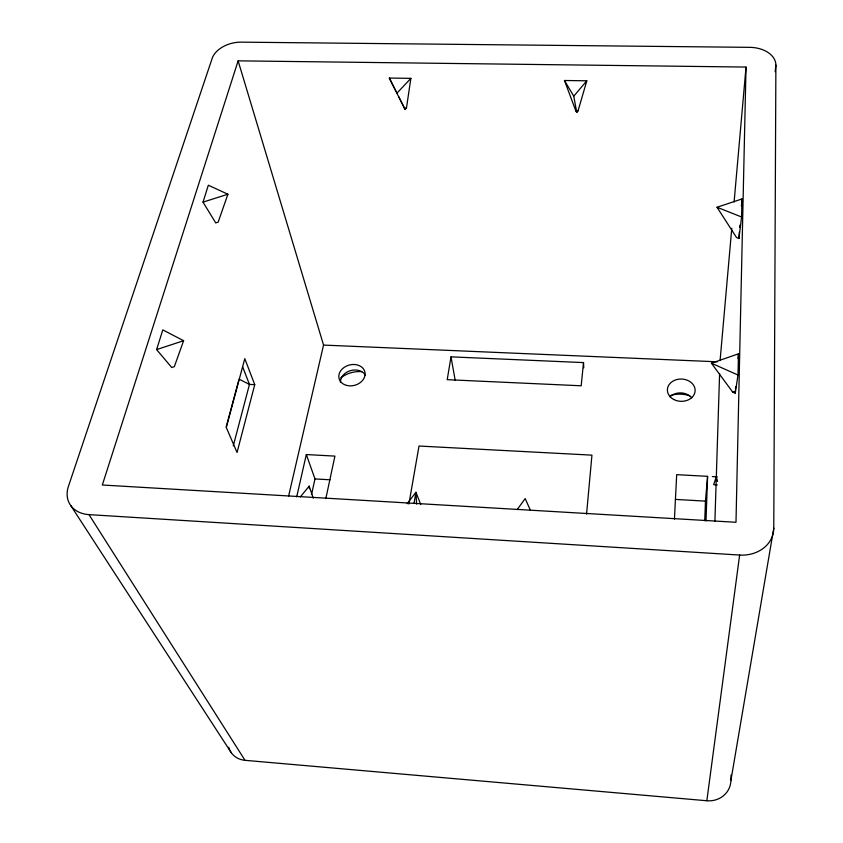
<?xml version="1.0" encoding="UTF-8"?>
<svg xmlns="http://www.w3.org/2000/svg" width="843" height="843" viewBox="0 0 843 843"><rect width="100%" height="100%" fill="white"/><g stroke="black" fill="none" stroke-linecap="round" stroke-linejoin="round"><path stroke-width="1.26" d="M773.769 528.182L775.887 65.132A26.354 17.661 0.3 0 0 749.817 47.345L241.077 42.15A24.679 16.038 -14 0 0 212.173 58.367L68.409 486.432A31.802 24.447 -27.6 0 0 88.979 514.62L244.997 760.312L706.834 800.755A23.688 22.013 26.8 0 0 730.944 780.27L773.769 528.182A33.562 28.409 9.1 0 1 739.638 555.052L88.979 514.62M738.004 375.019L738.479 353.818L711.418 363.217L732.662 392.048L735.254 393.207L738.004 375.019L711.418 363.217M741.577 216.978L741.988 198.948L717.035 207.262L736.54 237.547L738.932 238.506L741.577 216.978L717.035 207.262M746.023 67.061L735.992 522.281L102.33 485.01L238.126 60.844L746.023 67.061L734.095 202.035M730.944 780.27L731.06 775.012M735.254 393.207L735.296 391.12L732.662 392.048M738.932 238.506L739.343 232.088M714.896 521.511L719.595 373.755M705.991 520.995L707.593 476.337L676.687 474.662L674.442 519.13M704.748 520.668L705.465 501.121L707.593 476.337M739.711 227.431L739.901 225.092M741.418 206.156L741.988 198.948M735.496 388.834L735.686 386.547M738.078 358.57L738.479 353.818M720.08 360.604L731.777 228.242M586.559 514.072L591.944 455.146L419.013 446.031L408.887 504.051M583.514 362.585L581.196 385.788L447.211 379.677L451.005 356.863L583.514 362.585L583.756 367.822M775.16 71.655L775.887 65.132M706.834 800.755L739.638 555.052M406.463 108.009L410.868 78.357L389.318 78.062L405.093 109.485L406.463 108.009L404.355 107.967L398.802 96.913M414.018 503.492L415.947 492.28L420.741 504.525M325.83 498.603L334.913 456.105L306.325 454.556L296.694 496.875M311.604 494.219L314.987 478.929L306.325 454.556M288.591 496.148L323.554 345.082L238.126 60.844M254.744 384.661L237.052 452.491L226.282 427.454L244.797 358.665L254.744 384.661L249.454 384.419L239.075 379.139M233.258 445.926L249.454 384.419L242.584 366.694M226.187 427.001L238.727 380.393M578.024 110.928L586.812 80.802L564.462 80.496L575.832 110.886L576.749 112.435L578.024 110.928L575.832 110.886M156.608 349.592L162.815 329.887L183.605 340.709L174.353 366.631L171.73 367.506L156.608 349.592L183.605 340.709M203.015 202.13L208.337 185.218L227.905 194.227L218.158 222.152L215.734 222.931L203.015 202.13L227.905 194.227M517.528 509.109L525.189 498.571L530.458 510.415M407.106 503.703L415.947 492.28L416.632 504.061M300.329 496.906L309.181 486.126L313.259 498.192M576.749 112.435L573.756 96.176L586.812 80.802M396.684 93.436L410.868 78.357M323.554 345.082L717.34 361.805M712.356 476.601L717.351 476.864M717.267 484.883L713.663 484.683L716.318 476.811L717.541 481.458M314.987 478.929L330.171 479.793M675.422 499.414L705.465 501.121M70.738 505.526L231.33 752.799M564.462 80.496L573.756 96.176M389.318 78.062L395.978 91.307M404.355 107.967L405.093 109.485M451.005 356.863L455.199 380.393M309.181 486.126L309.455 488.74M244.997 760.312A22.74 19.853 -37.4 0 1 228.695 747.246M669.964 396.8A13.688 11.075 2.3 0 1 691.787 397.801M670.491 395.515A25.385 20.643 2.5 0 1 689.732 395.852M340.446 382.395A13.246 10.464 -15 0 1 350.604 370.604A13.246 10.464 -15 0 1 365.535 375.356M340.793 377.906A24.563 19.515 -15.1 0 1 361.805 371.668M673.905 399.55A13.888 11.159 2.1 0 0 695.127 390.752A13.888 11.159 2.1 0 0 674.737 380.246A13.888 11.159 2.1 0 0 673.905 399.55M346.673 385.42A13.319 10.485 -15 0 0 365.03 372.754A13.319 10.485 -15 0 0 344.186 367.369A13.319 10.485 -15 0 0 346.673 385.42"/></g></svg>
